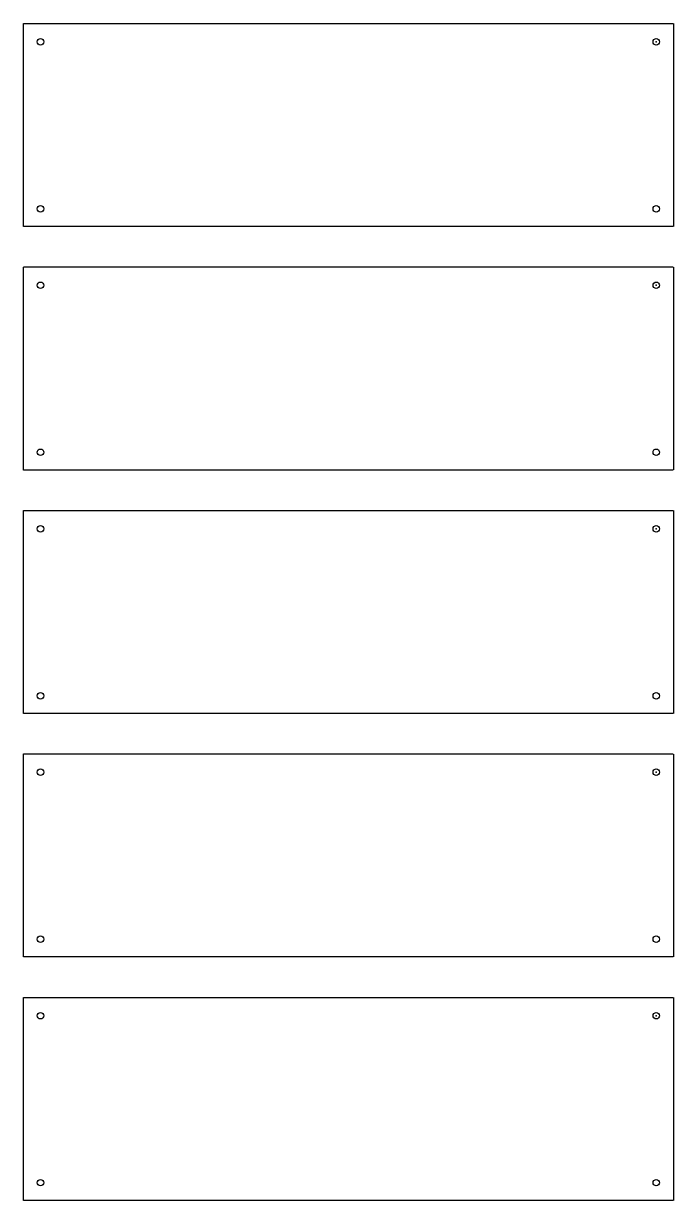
# Model space of a CAD drawing. Header units: millimetres. Extents: x 68 to 228, y -364 to -74.
import ezdxf

# ---------------------------------------------------------------- set-up
doc = ezdxf.new("R2010")
doc.units = ezdxf.units.MM
doc.layers.get('0').update_dxf_attribs({"linetype": 'CONTINUOUS'})

msp = doc.modelspace()

# ---------------------------------------------------------------- linework, layer by layer
for p, q in [((67.7, -124.4), (67.7, -74.36)), ((67.7, -124.4), (67.7, -74.36)), ((67.7, -124.4), (67.7, -74.36)), ((67.7, -124.4), (67.7, -74.36)), ((67.71, -74.35), (227.71, -74.35)), ((67.71, -74.35), (227.71, -74.35)), ((67.71, -74.35), (227.71, -74.35)), ((67.71, -74.35), (227.71, -74.35)), ((227.74, -74.38), (227.74, -124.38)), ((227.74, -74.38), (227.74, -124.38)), ((227.74, -74.38), (227.74, -124.38)), ((227.74, -74.38), (227.74, -124.38)), ((227.71, -124.4), (67.71, -124.4)), ((227.71, -124.4), (67.71, -124.4)), ((227.71, -124.4), (67.71, -124.4)), ((227.71, -124.4), (67.71, -124.4)), ((67.7, -184.4), (67.7, -134.36)), ((67.7, -184.4), (67.7, -134.36)), ((67.71, -134.35), (227.71, -134.35)), ((67.71, -134.35), (227.71, -134.35)), ((227.74, -134.38), (227.74, -184.38)), ((227.74, -134.38), (227.74, -184.38)), ((227.71, -184.4), (67.71, -184.4)), ((227.71, -184.4), (67.71, -184.4)), ((67.7, -244.4), (67.7, -194.36)), ((67.7, -244.4), (67.7, -194.36)), ((67.71, -194.35), (227.71, -194.35)), ((67.71, -194.35), (227.71, -194.35)), ((227.74, -194.38), (227.74, -244.38)), ((227.74, -194.38), (227.74, -244.38)), ((227.71, -244.4), (67.71, -244.4)), ((227.71, -244.4), (67.71, -244.4)), ((67.7, -304.4), (67.7, -254.36)), ((67.7, -304.4), (67.7, -254.36)), ((67.71, -254.35), (227.71, -254.35)), ((67.71, -254.35), (227.71, -254.35)), ((227.74, -254.38), (227.74, -304.38)), ((227.74, -254.38), (227.74, -304.38)), ((227.71, -304.4), (67.71, -304.4)), ((227.71, -304.4), (67.71, -304.4)), ((67.7, -364.4), (67.7, -314.36)), ((67.7, -364.4), (67.7, -314.36)), ((67.71, -314.35), (227.71, -314.35)), ((67.71, -314.35), (227.71, -314.35)), ((227.74, -314.38), (227.74, -364.38)), ((227.74, -314.38), (227.74, -364.38)), ((227.71, -364.4), (67.71, -364.4)), ((227.71, -364.4), (67.71, -364.4))]:
    msp.add_line(p, q)
for centre in [(71.88, -78.87), (71.88, -78.87), (71.88, -78.87), (71.88, -78.87), (223.51, -78.87), (223.51, -78.87), (223.51, -78.87), (223.51, -78.87), (71.88, -120.02), (71.88, -120.02), (71.88, -120.02), (71.88, -120.02), (223.51, -120.02), (223.51, -120.02), (223.51, -120.02), (223.51, -120.02), (71.88, -138.87), (71.88, -138.87), (223.51, -138.87), (223.51, -138.87), (71.88, -180.02), (71.88, -180.02), (223.51, -180.02), (223.51, -180.02), (71.88, -198.87), (71.88, -198.87), (223.51, -198.87), (223.51, -198.87), (71.88, -240.02), (71.88, -240.02), (223.51, -240.02), (223.51, -240.02), (71.88, -258.87), (71.88, -258.87), (223.51, -258.87), (223.51, -258.87), (71.88, -300.02), (71.88, -300.02), (223.51, -300.02), (223.51, -300.02), (71.88, -318.87), (71.88, -318.87), (223.51, -318.87), (223.51, -318.87), (71.88, -360.02), (71.88, -360.02), (223.51, -360.02), (223.51, -360.02)]:
    msp.add_circle(centre, 0.8)
for p in [(223.51, -78.87), (223.51, -78.87), (223.51, -78.87), (223.51, -78.87), (223.51, -138.87), (223.51, -138.87), (223.51, -198.87), (223.51, -198.87), (223.51, -258.87), (223.51, -258.87), (223.51, -318.87), (223.51, -318.87)]:
    msp.add_point(p)

doc.saveas('drawing.dxf')
